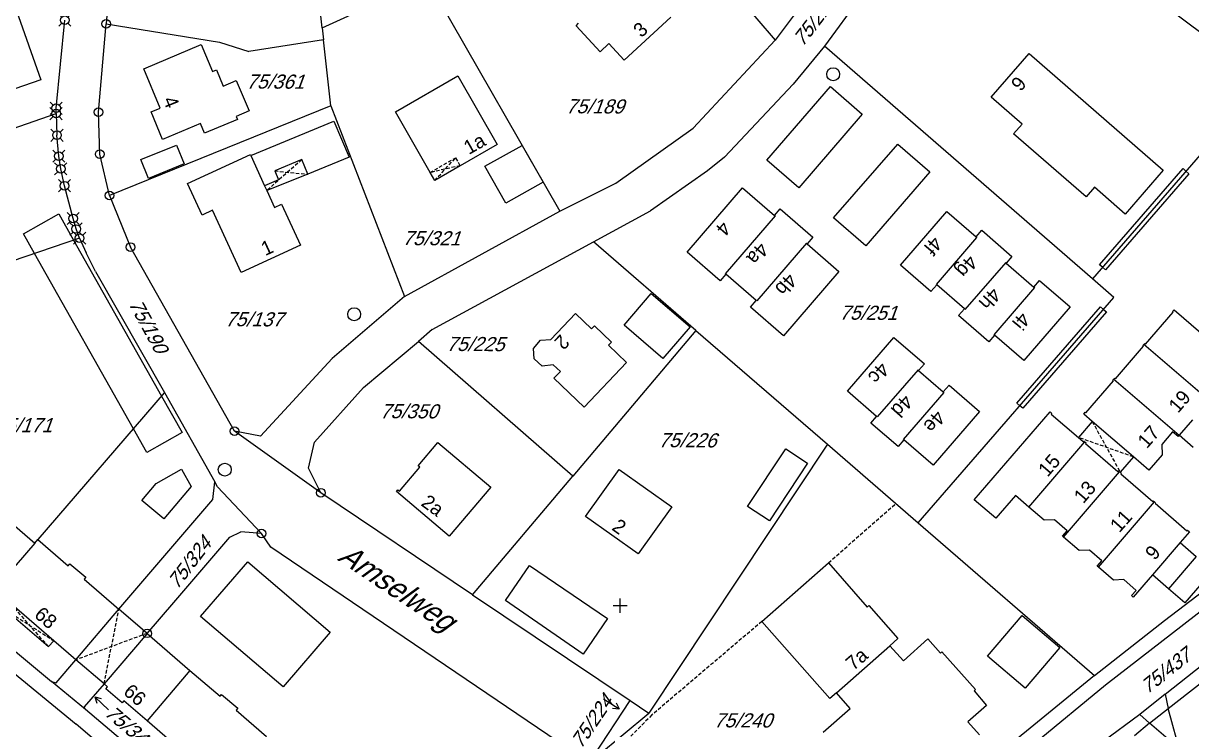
# Model space of a CAD drawing. Extents: x 4459737 to 4461180, y 5304018 to 5304640.
# Drawn here: x 4460215.6 to 4460380.8, y 5304282.5 to 5304382.3 of the extents above; entities that cross this region are included whole.
import ezdxf

# ---------------------------------------------------------------- set-up
doc = ezdxf.new("R2010")
doc.units = 0
doc.header["$MEASUREMENT"] = 0
doc.linetypes.add('DASHED', pattern=[0.75, 0.5, -0.25])
for name, color, linetype in [('1', 7, 'CONTINUOUS'), ('10', 7, 'CONTINUOUS'), ('14', 7, 'CONTINUOUS'), ('15', 7, 'CONTINUOUS'), ('3', 7, 'CONTINUOUS'), ('4', 7, 'CONTINUOUS'), ('5', 7, 'CONTINUOUS'), ('6', 7, 'CONTINUOUS'), ('7', 7, 'CONTINUOUS')]:
    doc.layers.add(name, color=color, linetype=linetype)
doc.styles.add('txt', font='TXT', dxfattribs={"height": 0.2})

# ---------------------------------------------------------------- blocks, each defined once
blk = doc.blocks.new('30')
at = {"layer": '1', "color": 2, "linetype": 'CONTINUOUS'}
for p, q in [((-0.86267, 0.86267), (-0.431335, 0.431335)), ((0.431335, 0.431335), (0.86267, 0.86267)), ((-0.86267, -0.86267), (-0.431335, -0.431335)), ((0.431335, -0.431335), (0.86267, -0.86267))]:
    blk.add_line(p, q, dxfattribs=at)
blk.add_circle((0, 0), 0.61, dxfattribs=at)
blk = doc.blocks.new('3')
at = {"layer": '1', "color": 2, "linetype": 'CONTINUOUS'}
blk.add_circle((0, 0), 0.917, dxfattribs=at)
blk = doc.blocks.new('10')
at = {"layer": '1', "color": 2, "linetype": 'CONTINUOUS'}
blk.add_circle((0, 0), 0.61, dxfattribs=at)
blk = doc.blocks.new('60')
at = {"layer": '4', "color": 2, "linetype": 'CONTINUOUS'}
for p in [(-2.599995, 0), (-0.799999, 0.449999), (-0.799999, -0.449999)]:
    blk.add_line(p, (0, 0), dxfattribs=at)
blk = doc.blocks.new('400')
at = {"layer": '15', "color": 7, "linetype": 'CONTINUOUS'}
for p, q in [((-1, 0), (0, 0)), ((0, 0), (0, 1)), ((0, 0), (1, 0)), ((0, -1), (0, 0))]:
    blk.add_line(p, q, dxfattribs=at)

msp = doc.modelspace()

# ---------------------------------------------------------------- linework, layer by layer
at = {"layer": '1', "color": 2, "linetype": 'CONTINUOUS'}
msp.add_point((4460220.18, 5304369.54), dxfattribs=at)
at = {"layer": '10', "color": 30, "linetype": 'CONTINUOUS'}
for p, q in [((4460368.65, 5304288.78), (4460386.62, 5304302.74)), ((4460206.69, 5304296.65), (4460223.05, 5304283.23)), ((4460377.07, 5304287.46), (4460388.01, 5304296.12)), ((4460358.72, 5304280.58), (4460368.65, 5304288.78)), ((4460373.5, 5304284.6), (4460368.27, 5304280.76)), ((4460239.77, 5304269.09), (4460223.05, 5304283.23))]:
    msp.add_line(p, q, dxfattribs=at)
at = {"layer": '3', "color": 7, "linetype": 'CONTINUOUS'}
for p, q in [((4460302.87, 5304402.28), (4460321.92, 5304379.92)), ((4460257.86, 5304381.66), (4460255.76, 5304400.44)), ((4460364.11, 5304394.49), (4460385.68, 5304378.33)), ((4460330.76, 5304391.7), (4460321.92, 5304379.92)), ((4460336.06, 5304388.86), (4460328.89, 5304379.09)), ((4460257.86, 5304381.66), (4460272.75, 5304388.49)), ((4460272.75, 5304388.49), (4460291.47, 5304355.74)), ((4460227.6, 5304385.72), (4460227.3, 5304382.23)), ((4460220.24, 5304370.31), (4460221.45, 5304382.76)), ((4460226.22, 5304369.76), (4460227.3, 5304382.23)), ((4460227.3, 5304382.23), (4460243.33, 5304379.66)), ((4460257.86, 5304381.66), (4460258.04, 5304379.97)), ((4460243.33, 5304379.66), (4460247.48, 5304378.35)), ((4460258.04, 5304379.97), (4460247.48, 5304378.35)), ((4460259.09, 5304370.63), (4460258.04, 5304379.97)), ((4460310.32, 5304367.49), (4460321.92, 5304379.92)), ((4460328.89, 5304379.09), (4460324.48, 5304373.71)), ((4460366.8, 5304346.19), (4460328.89, 5304379.09)), ((4460314.74, 5304363.4), (4460324.48, 5304373.71)), ((4460390.72, 5304373.72), (4460366.8, 5304346.19)), ((4460259.09, 5304370.63), (4460227.76, 5304357.96)), ((4460259.09, 5304370.63), (4460269.52, 5304343.72)), ((4460220.18, 5304369.54), (4460194.2, 5304360.43)), ((4460220.18, 5304369.54), (4460220.22, 5304369.55)), ((4460220.22, 5304369.55), (4460220.24, 5304370.31)), ((4460220.22, 5304369.55), (4460220.35, 5304366.49)), ((4460226.39, 5304363.83), (4460226.22, 5304369.76)), ((4460299.37, 5304359.71), (4460310.32, 5304367.49)), ((4460220.61, 5304363.54), (4460220.35, 5304366.49)), ((4460227.76, 5304357.96), (4460226.39, 5304363.83)), ((4460220.88, 5304361.75), (4460220.61, 5304363.54)), ((4460314.74, 5304363.4), (4460312.35, 5304361.44)), ((4460221.42, 5304359.36), (4460220.88, 5304361.75)), ((4460312.35, 5304361.44), (4460304.29, 5304355.82)), ((4460222.63, 5304354.72), (4460221.42, 5304359.36)), ((4460291.47, 5304355.74), (4460299.37, 5304359.71)), ((4460227.76, 5304357.96), (4460230.75, 5304350.69)), ((4460269.52, 5304343.72), (4460291.47, 5304355.74)), ((4460296.23, 5304351.42), (4460304.29, 5304355.82)), ((4460223.05, 5304353.24), (4460222.63, 5304354.72)), ((4460223.55, 5304351.95), (4460223.05, 5304353.24)), ((4460223.55, 5304351.95), (4460213.99, 5304348.7)), ((4460223.55, 5304351.95), (4460224.47, 5304349.85)), ((4460245.47, 5304324.66), (4460230.75, 5304350.69)), ((4460273.41, 5304339.02), (4460296.23, 5304351.42)), ((4460310.71, 5304338.9), (4460296.23, 5304351.42)), ((4460225.81, 5304347.23), (4460224.47, 5304349.85)), ((4460225.81, 5304347.23), (4460235.57, 5304330.13)), ((4460369.81, 5304343.56), (4460366.8, 5304346.19)), ((4460269.52, 5304343.72), (4460259.27, 5304334.95)), ((4460342.17, 5304311.69), (4460369.81, 5304343.56)), ((4460273.41, 5304339.02), (4460271.46, 5304337.33)), ((4460310.71, 5304338.9), (4460293.3, 5304318.3)), ((4460310.71, 5304338.9), (4460329.34, 5304322.8)), ((4460263.71, 5304330.83), (4460271.46, 5304337.33)), ((4460293.3, 5304318.3), (4460271.46, 5304337.33)), ((4460249.14, 5304323.95), (4460259.27, 5304334.95)), ((4460256.76, 5304323.12), (4460263.71, 5304330.83)), ((4460235.52, 5304330.07), (4460217.63, 5304309.33)), ((4460235.52, 5304330.07), (4460235.57, 5304330.13)), ((4460235.57, 5304330.13), (4460242.66, 5304317.52)), ((4460249.14, 5304323.95), (4460245.47, 5304324.66)), ((4460257.68, 5304315.96), (4460245.47, 5304324.66)), ((4460255.9, 5304319.43), (4460256.76, 5304323.12)), ((4460329.34, 5304322.8), (4460304.07, 5304284.82)), ((4460329.34, 5304322.8), (4460342.17, 5304311.69)), ((4460257.68, 5304315.96), (4460255.9, 5304319.43)), ((4460279.12, 5304301.53), (4460293.3, 5304318.3)), ((4460242.4, 5304315), (4460242.66, 5304317.52)), ((4460243.03, 5304316.79), (4460242.66, 5304317.52)), ((4460243.03, 5304316.79), (4460249.26, 5304310.21)), ((4460279.12, 5304301.53), (4460257.68, 5304315.96)), ((4460229.12, 5304299.48), (4460242.4, 5304315)), ((4460342.17, 5304311.69), (4460367.11, 5304290.11)), ((4460236.86, 5304300.44), (4460244.79, 5304309.66)), ((4460244.79, 5304309.66), (4460246.35, 5304310.43)), ((4460249.26, 5304310.21), (4460246.35, 5304310.43)), ((4460250.61, 5304308.28), (4460249.26, 5304310.21)), ((4460295.62, 5304277.81), (4460250.61, 5304308.28)), ((4460279.12, 5304301.53), (4460301.43, 5304286.57)), ((4460376.98, 5304297.9), (4460382.54, 5304302.16)), ((4460233.09, 5304296.08), (4460229.12, 5304299.48)), ((4460233.09, 5304296.08), (4460236.86, 5304300.44)), ((4460208.36, 5304298.59), (4460219.57, 5304289.26)), ((4460367.11, 5304290.11), (4460376.98, 5304297.9)), ((4460220.24, 5304289.09), (4460223.03, 5304292.34)), ((4460227, 5304288.95), (4460223.03, 5304292.34)), ((4460367.11, 5304290.11), (4460360.57, 5304284.79)), ((4460377.52, 5304285.44), (4460383.98, 5304290.49)), ((4460219.57, 5304289.26), (4460220.24, 5304289.09)), ((4460224.36, 5304285.3), (4460219.57, 5304289.26)), ((4460227, 5304288.95), (4460224.17, 5304285.69)), ((4460295.62, 5304277.81), (4460301.43, 5304286.57)), ((4460301.43, 5304286.57), (4460304.07, 5304284.82)), ((4460377.07, 5304287.46), (4460373.5, 5304284.6)), ((4460377.07, 5304287.46), (4460377.52, 5304285.44)), ((4460224.36, 5304285.3), (4460224.17, 5304285.69)), ((4460240.52, 5304271.77), (4460224.36, 5304285.3)), ((4460295.62, 5304277.81), (4460304.07, 5304284.82)), ((4460360.57, 5304284.79), (4460353.61, 5304279.1)), ((4460373.5, 5304284.6), (4460374.89, 5304283.37)), ((4460374.89, 5304283.37), (4460377.52, 5304285.44)), ((4460386.38, 5304253.03), (4460377.52, 5304285.44)), ((4460374.89, 5304283.37), (4460372.76, 5304281.59)), ((4460377.85, 5304280.82), (4460374.89, 5304283.37))]:
    msp.add_line(p, q, dxfattribs=at)
at = {"layer": '5', "color": 1, "linetype": 'CONTINUOUS'}
for p, q in [((4460214.63, 5304384.08), (4460218.05, 5304374.34)), ((4460293.76, 5304381.98), (4460294.12, 5304382.32)), ((4460307.15, 5304383.19), (4460300.59, 5304377.11)), ((4460297.18, 5304378.29), (4460293.76, 5304381.98)), ((4460232.64, 5304375.89), (4460240.76, 5304379.3)), ((4460240.76, 5304379.3), (4460242.33, 5304375.51)), ((4460298.42, 5304379.44), (4460297.18, 5304378.29)), ((4460300.59, 5304377.11), (4460298.42, 5304379.44)), ((4460352.47, 5304371.87), (4460357.86, 5304378.05)), ((4460357.86, 5304378.05), (4460376.82, 5304361.55)), ((4460234.93, 5304370.31), (4460232.64, 5304375.89)), ((4460242.33, 5304375.51), (4460242.91, 5304375.75)), ((4460242.91, 5304375.75), (4460243.86, 5304373.44)), ((4460218.05, 5304374.34), (4460205.94, 5304370.08)), ((4460243.86, 5304373.44), (4460245.71, 5304374.21)), ((4460245.71, 5304374.21), (4460247.51, 5304369.94)), ((4460268.21, 5304369.82), (4460277.05, 5304374.87)), ((4460277.05, 5304374.87), (4460282.61, 5304365.16)), ((4460320.74, 5304362.99), (4460329.73, 5304373.37)), ((4460329.73, 5304373.37), (4460334.25, 5304369.47)), ((4460356.84, 5304368.06), (4460352.47, 5304371.87)), ((4460233.65, 5304369.78), (4460234.93, 5304370.31)), ((4460235.25, 5304365.89), (4460233.65, 5304369.78)), ((4460247.51, 5304369.94), (4460245.68, 5304369.16)), ((4460245.68, 5304369.16), (4460245.86, 5304368.73)), ((4460273.12, 5304361.22), (4460268.21, 5304369.82)), ((4460334.25, 5304369.47), (4460325.27, 5304359.07)), ((4460240.63, 5304368.16), (4460235.25, 5304365.89)), ((4460241.22, 5304366.77), (4460240.63, 5304368.16)), ((4460245.86, 5304368.73), (4460241.22, 5304366.77)), ((4460247.76, 5304363.63), (4460259.51, 5304368.5)), ((4460259.51, 5304368.5), (4460261.66, 5304363.38)), ((4460355.65, 5304366.71), (4460356.84, 5304368.06)), ((4460365.9, 5304357.77), (4460355.65, 5304366.71)), ((4460232.22, 5304363.04), (4460237.27, 5304365.09)), ((4460237.27, 5304365.09), (4460238.34, 5304362.46)), ((4460282.61, 5304365.16), (4460277.39, 5304362.19)), ((4460280.84, 5304362.1), (4460286.12, 5304365.06)), ((4460286.12, 5304365.06), (4460289.13, 5304359.84)), ((4460330.19, 5304354.82), (4460339.29, 5304365.25)), ((4460339.29, 5304365.25), (4460343.8, 5304361.31)), ((4460233.3, 5304360.4), (4460232.22, 5304363.04)), ((4460238.34, 5304362.46), (4460233.3, 5304360.4)), ((4460238.81, 5304359.67), (4460247.72, 5304363.75)), ((4460247.72, 5304363.75), (4460247.76, 5304363.63)), ((4460247.76, 5304363.63), (4460249.69, 5304359.36)), ((4460254.98, 5304363.04), (4460251.14, 5304361.44)), ((4460255.84, 5304360.97), (4460254.98, 5304363.04)), ((4460261.66, 5304363.38), (4460255.84, 5304360.97)), ((4460277.39, 5304362.19), (4460273.77, 5304360.09)), ((4460325.27, 5304359.07), (4460320.74, 5304362.99)), ((4460251.14, 5304361.44), (4460251.66, 5304360.18)), ((4460273.77, 5304360.09), (4460273.12, 5304361.22)), ((4460283.84, 5304356.87), (4460280.84, 5304362.1)), ((4460343.8, 5304361.31), (4460334.73, 5304350.88)), ((4460367.81, 5304348.19), (4460379.61, 5304361.77)), ((4460380.43, 5304361.05), (4460368.63, 5304347.47)), ((4460376.82, 5304361.55), (4460371.42, 5304355.35)), ((4460379.61, 5304361.77), (4460380.02, 5304361.41)), ((4460380.02, 5304361.41), (4460380.43, 5304361.05)), ((4460240.86, 5304355.21), (4460238.81, 5304359.67)), ((4460251.66, 5304360.18), (4460249.69, 5304359.36)), ((4460249.69, 5304359.36), (4460250.01, 5304358.66)), ((4460289.13, 5304359.84), (4460283.84, 5304356.87)), ((4460309.5, 5304349.95), (4460317.32, 5304359.04)), ((4460317.32, 5304359.04), (4460321.84, 5304355.16)), ((4460367.08, 5304359.13), (4460365.9, 5304357.77)), ((4460371.42, 5304355.35), (4460367.08, 5304359.13)), ((4460250.01, 5304358.66), (4460251.1, 5304356.3)), ((4460242.35, 5304355.9), (4460240.86, 5304355.21)), ((4460246.4, 5304347.09), (4460242.35, 5304355.9)), ((4460251.1, 5304356.3), (4460252.11, 5304356.77)), ((4460252.11, 5304356.77), (4460254.81, 5304350.96)), ((4460321.84, 5304355.16), (4460322.63, 5304356.09)), ((4460322.63, 5304356.09), (4460327.26, 5304352.09)), ((4460339.63, 5304348.12), (4460346.2, 5304355.71)), ((4460346.2, 5304355.71), (4460350.34, 5304352.12)), ((4460215.6, 5304352.54), (4460220.6, 5304355.38)), ((4460220.6, 5304355.38), (4460222.7, 5304351.66)), ((4460321.92, 5304355.09), (4460314.87, 5304346.92)), ((4460321.84, 5304355.16), (4460321.92, 5304355.09)), ((4460334.73, 5304350.88), (4460330.19, 5304354.82)), ((4460217.16, 5304349.78), (4460215.6, 5304352.54)), ((4460350.34, 5304352.12), (4460351.16, 5304353.06)), ((4460351.16, 5304353.06), (4460355.42, 5304349.36)), ((4460222.7, 5304351.66), (4460235.14, 5304329.63)), ((4460254.81, 5304350.96), (4460246.4, 5304347.09)), ((4460326.36, 5304351.22), (4460319.32, 5304343.08)), ((4460326.44, 5304351.15), (4460326.36, 5304351.22)), ((4460327.26, 5304352.09), (4460326.44, 5304351.15)), ((4460326.44, 5304351.15), (4460330.95, 5304347.25)), ((4460350.42, 5304352.05), (4460344.69, 5304345.41)), ((4460350.34, 5304352.12), (4460350.42, 5304352.05)), ((4460231.16, 5304325.01), (4460217.16, 5304349.78)), ((4460314.14, 5304345.91), (4460309.5, 5304349.95)), ((4460355.42, 5304349.36), (4460354.61, 5304348.42)), ((4460343.95, 5304344.39), (4460339.63, 5304348.12)), ((4460354.53, 5304348.49), (4460348.77, 5304341.87)), ((4460354.61, 5304348.42), (4460354.53, 5304348.49)), ((4460354.61, 5304348.42), (4460358.52, 5304345.03)), ((4460368.22, 5304347.83), (4460367.81, 5304348.19)), ((4460368.63, 5304347.47), (4460368.22, 5304347.83)), ((4460314.95, 5304346.85), (4460314.14, 5304345.91)), ((4460314.87, 5304346.92), (4460314.95, 5304346.85)), ((4460319.24, 5304343.15), (4460314.95, 5304346.85)), ((4460330.95, 5304347.25), (4460323.1, 5304338.16)), ((4460358.52, 5304345.03), (4460359.33, 5304345.97)), ((4460359.33, 5304345.97), (4460363.65, 5304342.22)), ((4460300.55, 5304339.66), (4460304.39, 5304344.13)), ((4460304.39, 5304344.13), (4460309.89, 5304339.42)), ((4460344.77, 5304345.34), (4460343.95, 5304344.39)), ((4460344.69, 5304345.41), (4460344.77, 5304345.34)), ((4460348.69, 5304341.94), (4460344.77, 5304345.34)), ((4460358.6, 5304344.96), (4460352.86, 5304338.29)), ((4460358.52, 5304345.03), (4460358.6, 5304344.96)), ((4460318.43, 5304342.21), (4460319.24, 5304343.15)), ((4460319.32, 5304343.08), (4460319.24, 5304343.15)), ((4460290.19, 5304337.63), (4460293.68, 5304341.29)), ((4460293.68, 5304341.29), (4460295.95, 5304339.12)), ((4460323.1, 5304338.16), (4460318.43, 5304342.21)), ((4460347.87, 5304340.99), (4460348.69, 5304341.94)), ((4460352.13, 5304337.28), (4460347.87, 5304340.99)), ((4460348.77, 5304341.87), (4460348.69, 5304341.94)), ((4460356.12, 5304328.62), (4460367.93, 5304342.23)), ((4460368.77, 5304341.51), (4460356.96, 5304327.9)), ((4460363.65, 5304342.22), (4460357.08, 5304334.66)), ((4460367.93, 5304342.23), (4460368.35, 5304341.87)), ((4460368.35, 5304341.87), (4460368.77, 5304341.51)), ((4460374.3, 5304336.98), (4460378.22, 5304341.5)), ((4460378.13, 5304341.58), (4460378.35, 5304341.83)), ((4460378.22, 5304341.5), (4460378.13, 5304341.58)), ((4460378.35, 5304341.83), (4460387.54, 5304333.88)), ((4460295.95, 5304339.12), (4460296.36, 5304339.55)), ((4460296.36, 5304339.55), (4460298.77, 5304337.24)), ((4460306.04, 5304334.94), (4460300.55, 5304339.66)), ((4460309.89, 5304339.42), (4460306.04, 5304334.94)), ((4460287.73, 5304336.35), (4460288.72, 5304337.51)), ((4460288.72, 5304337.51), (4460290.19, 5304337.63)), ((4460332.14, 5304330.33), (4460338.73, 5304337.9)), ((4460338.73, 5304337.9), (4460343.03, 5304334.17)), ((4460352.94, 5304338.22), (4460352.13, 5304337.28)), ((4460352.86, 5304338.29), (4460352.94, 5304338.22)), ((4460357.08, 5304334.66), (4460352.94, 5304338.22)), ((4460287.84, 5304334.87), (4460287.73, 5304336.35)), ((4460298.77, 5304337.24), (4460298.35, 5304336.81)), ((4460298.35, 5304336.81), (4460300.91, 5304334.36)), ((4460370.06, 5304332.07), (4460374.03, 5304336.67)), ((4460373.94, 5304336.75), (4460374.08, 5304336.91)), ((4460374.03, 5304336.67), (4460373.94, 5304336.75)), ((4460374.08, 5304336.91), (4460374.21, 5304337.06)), ((4460383.29, 5304328.98), (4460374.08, 5304336.91)), ((4460374.21, 5304337.06), (4460374.3, 5304336.98)), ((4460288.95, 5304333.84), (4460287.84, 5304334.87)), ((4460300.91, 5304334.36), (4460294.9, 5304328.06)), ((4460343.03, 5304334.17), (4460342.22, 5304333.24)), ((4460290.55, 5304334.06), (4460288.95, 5304333.84)), ((4460291.55, 5304333.1), (4460290.55, 5304334.06)), ((4460290.63, 5304332.14), (4460291.55, 5304333.1)), ((4460342.14, 5304333.31), (4460336.35, 5304326.67)), ((4460342.22, 5304333.24), (4460342.14, 5304333.31)), ((4460342.22, 5304333.24), (4460345.71, 5304330.21)), ((4460294.9, 5304328.06), (4460290.63, 5304332.14)), ((4460345.71, 5304330.21), (4460346.53, 5304331.15)), ((4460346.53, 5304331.15), (4460350.82, 5304327.43)), ((4460365.88, 5304327.26), (4460369.79, 5304331.76)), ((4460369.7, 5304331.84), (4460369.83, 5304331.99)), ((4460369.79, 5304331.76), (4460369.7, 5304331.84)), ((4460369.83, 5304331.99), (4460369.97, 5304332.15)), ((4460369.83, 5304331.99), (4460379.05, 5304324.08)), ((4460369.97, 5304332.15), (4460370.06, 5304332.07)), ((4460235.14, 5304329.63), (4460238.05, 5304324.49)), ((4460336.27, 5304326.74), (4460332.14, 5304330.33)), ((4460345.79, 5304330.14), (4460340.04, 5304323.49)), ((4460345.71, 5304330.21), (4460345.79, 5304330.14)), ((4460356.54, 5304328.26), (4460356.12, 5304328.62)), ((4460356.96, 5304327.9), (4460356.54, 5304328.26)), ((4460335.46, 5304325.8), (4460336.27, 5304326.74)), ((4460336.35, 5304326.67), (4460336.27, 5304326.74)), ((4460350.82, 5304327.43), (4460344.26, 5304319.84)), ((4460350.09, 5304314.95), (4460360.8, 5304327.39)), ((4460360.8, 5304327.39), (4460361.05, 5304327.18)), ((4460361.05, 5304327.18), (4460360.97, 5304327.08)), ((4460360.97, 5304327.08), (4460364.82, 5304323.77)), ((4460365.57, 5304327.08), (4460365.79, 5304327.34)), ((4460366.76, 5304326.05), (4460365.57, 5304327.08)), ((4460365.79, 5304327.34), (4460365.88, 5304327.26)), ((4460372.61, 5304321.02), (4460366.76, 5304326.05)), ((4460380.95, 5304326.26), (4460379.05, 5304324.08)), ((4460233.05, 5304321.66), (4460231.16, 5304325.01)), ((4460238.05, 5304324.49), (4460233.05, 5304321.66)), ((4460339.3, 5304322.47), (4460335.46, 5304325.8)), ((4460378.14, 5304324.57), (4460376.6, 5304322.77)), ((4460378.91, 5304323.91), (4460378.14, 5304324.57)), ((4460271.43, 5304319.75), (4460274.23, 5304323.07)), ((4460274.23, 5304323.07), (4460281.72, 5304316.75)), ((4460340.12, 5304323.42), (4460339.3, 5304322.47)), ((4460340.04, 5304323.49), (4460340.12, 5304323.42)), ((4460344.26, 5304319.84), (4460340.12, 5304323.42)), ((4460357.81, 5304313.93), (4460365.74, 5304323.14)), ((4460364.82, 5304323.77), (4460365.51, 5304323.18)), ((4460365.51, 5304323.18), (4460365.59, 5304323.27)), ((4460365.59, 5304323.27), (4460365.74, 5304323.14)), ((4460365.74, 5304323.14), (4460365.9, 5304323)), ((4460365.9, 5304323), (4460365.82, 5304322.91)), ((4460365.82, 5304322.91), (4460370.4, 5304318.97)), ((4460376.6, 5304322.77), (4460376.68, 5304321.33)), ((4460379.05, 5304324.08), (4460378.91, 5304323.91)), ((4460381.05, 5304322.37), (4460379.05, 5304324.08)), ((4460318.03, 5304314.02), (4460323.44, 5304322.18)), ((4460323.44, 5304322.18), (4460326.51, 5304320.14)), ((4460374.77, 5304319.14), (4460372.61, 5304321.02)), ((4460376.68, 5304321.33), (4460374.77, 5304319.14)), ((4460234.4, 5304317.25), (4460237.94, 5304319.27)), ((4460237.94, 5304319.27), (4460239.35, 5304316.83)), ((4460268.8, 5304316.18), (4460271.66, 5304319.56)), ((4460271.66, 5304319.56), (4460271.43, 5304319.75)), ((4460295.11, 5304312.6), (4460299.86, 5304319.26)), ((4460299.86, 5304319.26), (4460307.29, 5304313.97)), ((4460326.51, 5304320.14), (4460321.13, 5304311.97)), ((4460206.46, 5304318.09), (4460217.21, 5304308.85)), ((4460362.73, 5304309.68), (4460370.64, 5304318.92)), ((4460370.4, 5304318.97), (4460370.48, 5304319.06)), ((4460370.48, 5304319.06), (4460370.64, 5304318.92)), ((4460370.64, 5304318.92), (4460370.73, 5304318.85)), ((4460370.73, 5304318.85), (4460370.88, 5304318.72)), ((4460370.88, 5304318.72), (4460370.8, 5304318.63)), ((4460370.8, 5304318.63), (4460375.33, 5304314.73)), ((4460232.37, 5304314.87), (4460234.4, 5304317.25)), ((4460239.35, 5304316.83), (4460235.44, 5304312.25)), ((4460268.36, 5304316.12), (4460268.57, 5304316.38)), ((4460275.84, 5304309.8), (4460268.36, 5304316.12)), ((4460268.57, 5304316.38), (4460268.8, 5304316.18)), ((4460281.72, 5304316.75), (4460275.84, 5304309.8)), ((4460235.44, 5304312.25), (4460232.37, 5304314.87)), ((4460353.12, 5304312.35), (4460350.09, 5304314.95)), ((4460355.91, 5304315.58), (4460353.12, 5304312.35)), ((4460357.81, 5304313.93), (4460355.91, 5304315.58)), ((4460367.64, 5304305.44), (4460375.56, 5304314.69)), ((4460375.33, 5304314.73), (4460375.41, 5304314.82)), ((4460375.41, 5304314.82), (4460375.56, 5304314.69)), ((4460375.56, 5304314.69), (4460375.73, 5304314.55)), ((4460375.73, 5304314.55), (4460375.65, 5304314.46)), ((4460375.65, 5304314.46), (4460380.17, 5304310.56)), ((4460302.53, 5304307.3), (4460295.11, 5304312.6)), ((4460307.29, 5304313.97), (4460302.53, 5304307.3)), ((4460321.13, 5304311.97), (4460318.03, 5304314.02)), ((4460359.96, 5304312.08), (4460357.81, 5304313.93)), ((4460361.43, 5304312.13), (4460359.96, 5304312.08)), ((4460363.24, 5304310.58), (4460361.43, 5304312.13)), ((4460217.21, 5304308.85), (4460217.63, 5304309.33)), ((4460217.63, 5304309.33), (4460221.93, 5304305.64)), ((4460362.58, 5304309.81), (4460363.24, 5304310.58)), ((4460362.73, 5304309.68), (4460362.58, 5304309.81)), ((4460364.91, 5304307.81), (4460362.73, 5304309.68)), ((4460380.51, 5304310.43), (4460379.21, 5304308.92)), ((4460380.17, 5304310.56), (4460380.25, 5304310.65)), ((4460380.25, 5304310.65), (4460380.51, 5304310.43)), ((4460217.21, 5304308.85), (4460211.51, 5304302.24)), ((4460366.37, 5304307.86), (4460364.91, 5304307.81)), ((4460368.14, 5304306.33), (4460366.37, 5304307.86)), ((4460379.21, 5304308.92), (4460375.3, 5304304.37)), ((4460379.21, 5304308.92), (4460381.49, 5304306.93)), ((4460240.66, 5304298.48), (4460247.32, 5304306.19)), ((4460247.32, 5304306.19), (4460258.97, 5304296.27)), ((4460320.04, 5304297.76), (4460329.46, 5304306.05)), ((4460329.46, 5304306.05), (4460334.96, 5304299.8)), ((4460367.49, 5304305.57), (4460368.14, 5304306.33)), ((4460381.49, 5304306.93), (4460377.58, 5304302.37)), ((4460221.93, 5304305.64), (4460222.17, 5304305.92)), ((4460222.17, 5304305.92), (4460224.41, 5304304.01)), ((4460283.8, 5304300.72), (4460287.2, 5304305.69)), ((4460287.2, 5304305.69), (4460298.19, 5304298.18)), ((4460367.64, 5304305.44), (4460367.49, 5304305.57)), ((4460369.76, 5304303.62), (4460367.64, 5304305.44)), ((4460375.3, 5304304.37), (4460372.56, 5304301.2)), ((4460377.58, 5304302.37), (4460375.3, 5304304.37)), ((4460383.77, 5304304.93), (4460379.86, 5304300.38)), ((4460224.41, 5304304.01), (4460224.17, 5304303.73)), ((4460224.17, 5304303.73), (4460229.12, 5304299.48)), ((4460371.22, 5304303.67), (4460369.76, 5304303.62)), ((4460372.97, 5304302.16), (4460371.22, 5304303.67)), ((4460372.32, 5304301.41), (4460372.97, 5304302.16)), ((4460372.56, 5304301.2), (4460372.32, 5304301.41)), ((4460379.86, 5304300.38), (4460377.58, 5304302.37)), ((4460219.89, 5304295.04), (4460213.95, 5304300.14)), ((4460223.03, 5304292.34), (4460229.12, 5304299.48)), ((4460294.78, 5304293.16), (4460283.8, 5304300.72)), ((4460334.96, 5304299.8), (4460335.18, 5304300)), ((4460335.18, 5304300), (4460339.29, 5304295.33)), ((4460252.32, 5304288.5), (4460240.66, 5304298.48)), ((4460298.19, 5304298.18), (4460294.78, 5304293.16)), ((4460329.64, 5304286.85), (4460320.04, 5304297.76)), ((4460351.97, 5304292.86), (4460356.88, 5304298.61)), ((4460356.88, 5304298.61), (4460362.19, 5304294.08)), ((4460233.09, 5304296.08), (4460227, 5304288.95)), ((4460233.09, 5304296.08), (4460239.16, 5304290.85)), ((4460258.97, 5304296.27), (4460252.32, 5304288.5)), ((4460223.03, 5304292.34), (4460219.89, 5304295.04)), ((4460339.29, 5304295.33), (4460338.15, 5304294.33)), ((4460340.07, 5304292.19), (4460343.53, 5304295.29)), ((4460343.53, 5304295.29), (4460345.3, 5304293.28)), ((4460330.59, 5304287.68), (4460338.15, 5304294.33)), ((4460338.15, 5304294.33), (4460340.07, 5304292.19)), ((4460345.3, 5304293.28), (4460345.52, 5304293.48)), ((4460345.52, 5304293.48), (4460350.26, 5304288.12)), ((4460357.29, 5304288.33), (4460351.97, 5304292.86)), ((4460362.19, 5304294.08), (4460357.29, 5304288.33)), ((4460239.16, 5304290.85), (4460233.1, 5304283.71)), ((4460239.16, 5304290.85), (4460243.41, 5304287.19)), ((4460227.5, 5304288.52), (4460227, 5304288.95)), ((4460227.26, 5304288.24), (4460227.5, 5304288.52)), ((4460229.57, 5304286.25), (4460227.26, 5304288.24)), ((4460350.26, 5304288.12), (4460350.05, 5304287.94)), ((4460350.05, 5304287.94), (4460351.83, 5304285.9)), ((4460229.81, 5304286.53), (4460229.57, 5304286.25)), ((4460233.1, 5304283.71), (4460229.81, 5304286.53)), ((4460243.41, 5304287.19), (4460243.64, 5304287.45)), ((4460243.64, 5304287.45), (4460245.92, 5304285.49)), ((4460330.59, 5304287.68), (4460329.64, 5304286.85)), ((4460332.53, 5304285.47), (4460330.59, 5304287.68)), ((4460245.92, 5304285.49), (4460245.68, 5304285.22)), ((4460245.68, 5304285.22), (4460249.98, 5304281.52)), ((4460328.7, 5304282.1), (4460332.53, 5304285.47)), ((4460351.83, 5304285.9), (4460349.19, 5304283.58)), ((4460243.88, 5304274.45), (4460233.1, 5304283.71)), ((4460349.19, 5304283.58), (4460350.81, 5304281.74))]:
    msp.add_line(p, q, dxfattribs=at)
at = {"layer": '6', "color": 1, "linetype": 'DASHED'}
for p, q in [((4460254.98, 5304363.04), (4460250.01, 5304358.66)), ((4460273.12, 5304361.22), (4460276.75, 5304363.32)), ((4460277.39, 5304362.19), (4460273.12, 5304361.22)), ((4460273.77, 5304360.09), (4460276.75, 5304363.32)), ((4460277.39, 5304362.19), (4460276.75, 5304363.32)), ((4460251.14, 5304361.44), (4460255.84, 5304360.97)), ((4460366.76, 5304326.05), (4460370.73, 5304318.85)), ((4460372.61, 5304321.02), (4460364.82, 5304323.77)), ((4460329.46, 5304306.05), (4460338.99, 5304314.44)), ((4460219.17, 5304294.2), (4460213.95, 5304300.14)), ((4460227, 5304288.95), (4460229.12, 5304299.48)), ((4460213.23, 5304299.3), (4460219.89, 5304295.04)), ((4460320.04, 5304297.76), (4460304.49, 5304284.54)), ((4460233.09, 5304296.08), (4460223.03, 5304292.34)), ((4460304.49, 5304284.54), (4460297.01, 5304277.02))]:
    msp.add_line(p, q, dxfattribs=at)
at = {"layer": '6', "color": 1, "linetype": 'CONTINUOUS'}
for p, q in [((4460255.84, 5304360.97), (4460250.01, 5304358.66)), ((4460366.76, 5304326.05), (4460364.82, 5304323.77)), ((4460372.61, 5304321.02), (4460370.73, 5304318.85)), ((4460213.23, 5304299.3), (4460219.17, 5304294.2)), ((4460219.17, 5304294.2), (4460219.89, 5304295.04))]:
    msp.add_line(p, q, dxfattribs=at)

# ---------------------------------------------------------------- block references
at = {"layer": '1', "color": 2, "linetype": 'CONTINUOUS'}
for name, p in [('30', (4460221.45, 5304382.76)), ('10', (4460227.3, 5304382.23)), ('3', (4460330.13, 5304375.12)), ('30', (4460220.24, 5304370.31)), ('30', (4460220.22, 5304369.55)), ('10', (4460226.22, 5304369.76)), ('30', (4460220.35, 5304366.49)), ('30', (4460220.61, 5304363.54)), ('10', (4460226.39, 5304363.83)), ('30', (4460220.88, 5304361.75)), ('30', (4460221.42, 5304359.36)), ('10', (4460227.76, 5304357.96)), ('30', (4460222.63, 5304354.72)), ('30', (4460223.05, 5304353.24)), ('30', (4460223.55, 5304351.95)), ('10', (4460230.75, 5304350.69)), ('3', (4460262.38, 5304341.19)), ('10', (4460245.47, 5304324.66)), ('3', (4460244.08, 5304319.22)), ('10', (4460257.68, 5304315.96)), ('10', (4460249.26, 5304310.21)), ('10', (4460249.26, 5304310.21)), ('10', (4460233.09, 5304296.08))]:
    msp.add_blockref(name, p, dxfattribs=at)
at = {"layer": '15', "color": 7, "linetype": 'CONTINUOUS'}
msp.add_blockref('400', (4460300, 5304300), dxfattribs=at)
at = {"layer": '4', "color": 2, "linetype": 'CONTINUOUS', "rotation": 136.390557}
msp.add_blockref('60', (4460225.77, 5304287.06), dxfattribs=at)
at = {"layer": '4', "color": 2, "linetype": 'CONTINUOUS', "xscale": 0.999998, "yscale": 0.999998, "rotation": 327.265223}
msp.add_blockref('60', (4460299.85, 5304285.43), dxfattribs=at)

# ---------------------------------------------------------------- texts
at = {"layer": '14', "color": 7, "linetype": 'CONTINUOUS', "style": 'txt', "oblique": 20}
msp.add_text('Amselweg', height=3, rotation=326.3103, dxfattribs=at).set_placement((4460259.9, 5304306.5))
at = {"layer": '4', "color": 2, "linetype": 'CONTINUOUS', "style": 'txt', "oblique": 20}
for s, rotation, p in [('75/223', 52.2999, (4460325.8, 5304378.9)), ('75/361', 359.7003, (4460247.1, 5304373.1)), ('75/189', 359.7003, (4460292.3, 5304369.6)), ('75/321', 359.7021, (4460269.18, 5304350.96)), ('75/190', 298.6101, (4460230.41, 5304342.69)), ('75/251', 359.7012, (4460330.97, 5304340.42)), ('75/251', 359.7012, (4460330.97, 5304340.42)), ('75/137', 359.7003, (4460244.1, 5304339.5)), ('75/225', 359.7003, (4460275.4, 5304336)), ('75/350', 359.7003, (4460266, 5304326.5)), ('75/226', 359.7003, (4460305.4, 5304322.4)), ('75/324', 52.524, (4460237.35, 5304302.17)), ('75/437', 38.5497, (4460374.55, 5304287.41)), ('75/224', 55.62, (4460294.48, 5304279.64)), ('75/345', 319.5243, (4460226.92, 5304284.62)), ('75/240', 359.7021, (4460313.23, 5304282.8))]:
    msp.add_text(s, height=2, rotation=rotation, dxfattribs=at).set_placement(p)
msp.add_text('75/171', height=2, dxfattribs=at).set_placement((4460211.46, 5304324.51))
at = {"layer": '7', "color": 1, "linetype": 'CONTINUOUS', "style": 'txt'}
for s, rotation, p in [('3', 42.8283, (4460303, 5304380.2)), ('6', 228.9519, (4460356.1, 5304375)), ('4', 292.1895, (4460235.3, 5304371.5)), ('1a', 29.6379, (4460278.6, 5304363.69)), ('4', 229.2948, (4460314.34, 5304354.5)), ('4', 229.2948, (4460314.34, 5304354.5)), ('1', 24.6933, (4460249.8, 5304349.4)), ('4a', 229.7727, (4460319.67, 5304351.51)), ('4a', 229.7727, (4460319.67, 5304351.51)), ('4f', 229.1211, (4460344.24, 5304352.37)), ('4f', 229.1211, (4460344.24, 5304352.37)), ('4g', 229.7772, (4460349.24, 5304349.71)), ('4g', 229.7772, (4460349.24, 5304349.71)), ('4b', 228.6477, (4460323.72, 5304347.16)), ('4b', 228.6477, (4460323.72, 5304347.16)), ('4h', 227.7882, (4460352.57, 5304345.13)), ('4h', 227.7882, (4460352.57, 5304345.13)), ('4i', 230.4945, (4460356.63, 5304341.64)), ('4i', 230.4945, (4460356.63, 5304341.64)), ('2', 226.3626, (4460291.58, 5304338.46)), ('4c', 228.96, (4460336.76, 5304334.57)), ('4c', 228.96, (4460336.76, 5304334.57)), ('4d', 228.3471, (4460340.13, 5304329.99)), ('4d', 228.3471, (4460340.13, 5304329.99)), ('19', 49.1787, (4460378.9, 5304327.1)), ('4e', 230.3334, (4460344.64, 5304327.77)), ('4e', 230.3334, (4460344.64, 5304327.77)), ('17', 48.888, (4460374.5, 5304322.1)), ('15', 49.2705, (4460360.46, 5304318.08)), ('13', 49.365, (4460365.5, 5304314.3)), ('2a', 323.7651, (4460271.71, 5304314.24)), ('11', 48.4434, (4460370.6, 5304310.2)), ('2', 324.4698, (4460298.7, 5304310.8)), ('9', 49.3992, (4460375.6, 5304306.3)), ('68', 319.3254, (4460217, 5304298.5)), ('7a', 41.337, (4460333, 5304290.73)), ('66', 319.3371, (4460229.6, 5304287.6))]:
    msp.add_text(s, height=2, rotation=rotation, dxfattribs=at).set_placement(p)

doc.saveas('drawing.dxf')
